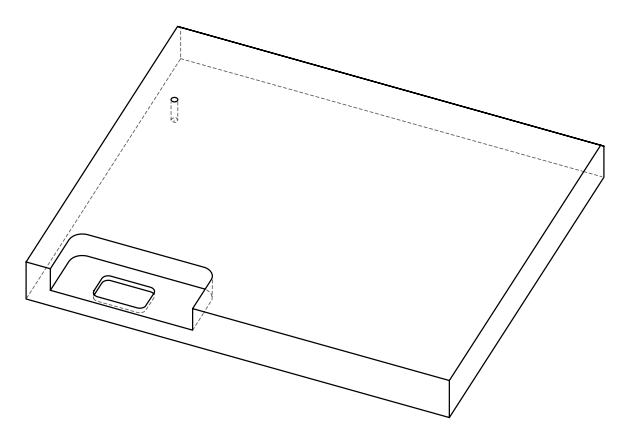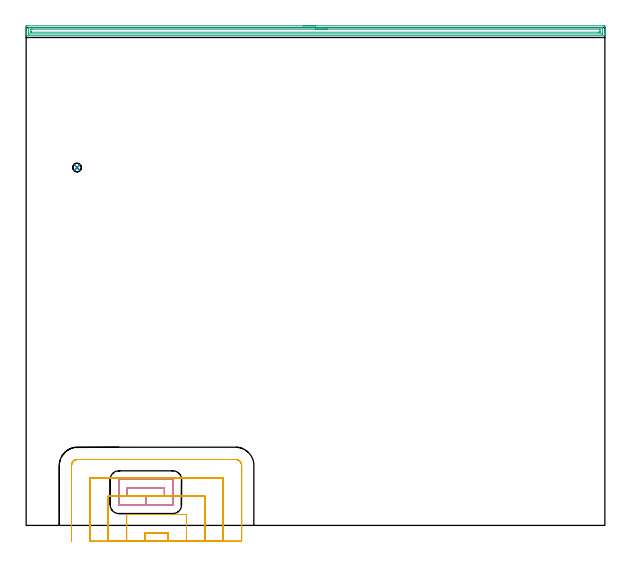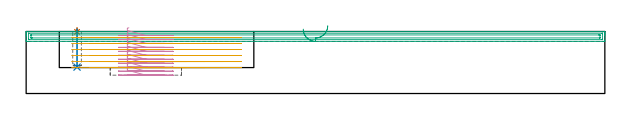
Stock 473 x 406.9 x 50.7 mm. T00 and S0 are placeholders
(PLAN: 5 operations, 4 tool changes, 34.7 min)
(1 SPOT_DRILL | STEP1POCKET | NXT0321_9005460120000 | 0.03 min | 22 mm3)
(2 DRILL_BLIND_HOLE_INTO_CENTER | STEP1POCKET | NXT0301_041 | 0.13 min | 1050 mm3)
(3 AREA_MILL | FG_CHAMFER_SURFACE | UGT0205_001 | 11.58 min | 15517 mm3)
(4 MILL_RECTANGULAR_POCKET | POCKET_RECTANGULAR_STRAIGHT | UGT0201_132 | Follow Part, ap 3.5, ae 75% | 5.77 min | 71114 mm3)
(5 MILL_SLOT | SLOT_PARTIAL_RECTANGULAR | UGT0201_136 | Follow Part, ap 5, ae 75% | 17.18 min | 238173 mm3)
(TOOL NXT0321_9005460120000 | NC Spot Drill, 142deg, 12mm, Carbide, Uncoated | D12 PA142 FL30 Z2)
(TOOL NXT0301_041 | Carbide Drill 7mm [860.1-0700-035A1-MM 2214] | D7 PA140 FL53 Z2)
(TOOL UGT0205_001 | Chamfer Mill 20 x 3 x 45 deg. | D20 FL50 Z2)
(TOOL UGT0201_132 | Carbide End Mill 14.0 | D14 FL30 Z4)
(TOOL UGT0201_136 | Carbide End Mill 20.0 | D20 FL30 Z4)
(OP 1 SPOT_DRILL)
G17 G21 G94 G90
T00 M6
G54
G17 G0 G90 X41.6 Y292.5 S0 M3
G43 Z60.7 H0
G94 G81 G98 Z50.399 F250. R53.7
G80
M5
M2
(OP 2 DRILL_BLIND_HOLE_INTO_CENTER)
G17 G21 G94 G90
T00 M6
G54
G17 G0 G90 X41.6 Y292.5 S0 M3
G43 Z60.7 H1
G94 G81 G98 Z21.6 F250. R52.7
G80
M5
M2
(OP 3 AREA_MILL)
G17 G21 G94 G90
T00 M6
G54
G17 G0 G90 X226.5 Y408.4 S1061 M3
G43 Z60.7 H0
Z52.6
G94 G1 X226.538 Z51.728 F250.
X226.652 Z50.864
X226.841 Z50.012
X227.103 Z49.18
X227.437 Z48.374
X227.84 Z47.6
X228.308 Z46.864
X228.84 Z46.172
X229.429 Z45.529
X230.072 Z44.94
X230.764 Z44.409
X231.5 Z43.94
X232.274 Z43.537
X233.08 Z43.203
X233.912 Z42.941
X234.764 Z42.752
X235.628 Z42.638
X236.5 Z42.6
X471.868
X472.38 Y408.399 Z42.601
X472.887 Y408.395 Z42.603
X472.991 Y408.392 Z42.606
X473. Y407.892 Z43.105
Y403.464 Z47.53
Y402.922 Z48.075
Y402.579 Z48.417
Y402.037 Z48.959
Y401.693 Z49.302
Y401.007 Z49.993
Y400.694 Z50.306
X472.992 Y400.324 Z50.667
X472.99 Y400.303 Z50.688
X472.827 Y400.3 Z50.7
X0.173
X0.01 Y400.303 Z50.688
X0.008 Y400.324 Z50.667
X0. Y400.694 Z50.306
Y401.007 Z49.993
Y401.693 Z49.302
Y402.922 Z48.075
Y403.464 Z47.53
Y404.079 Z46.916
Y407.621 Z43.376
X0.003 Y407.892 Z43.105
X0.009 Y408.392 Z42.606
X0.113 Y408.395 Z42.603
X0.62 Y408.4 Z42.6
X236.5
Y406.986 Z44.014
X470.816 Y406.985 Z44.015
X470.916 Y406.984 Z44.016
X470.966 Y406.981 Z44.019
X470.985 Y406.979 Z44.021
X470.99 Y406.969 Z44.031
X470.994 Y406.855 Z44.145
X470.999 Y406.604 Z44.396
Y402.177 Z48.823
X470.992 Y401.773 Z49.227
X470.99 Y401.724 Z49.276
X470.973 Y401.721 Z49.279
X470.92 Y401.718 Z49.282
X470.811 Y401.715 Z49.285
X470.593 Y401.714 Z49.286
X2.184 Y401.715 Z49.285
X2.084 Y401.716 Z49.284
X2.034 Y401.719 Z49.281
X2.015 Y401.721 Z49.279
X2.01 Y401.731 Z49.269
X2.006 Y401.845 Z49.155
X2.001 Y402.096 Z48.904
Y406.523 Z44.477
X2.008 Y406.927 Z44.073
X2.01 Y406.976 Z44.024
X2.027 Y406.979 Z44.021
X2.08 Y406.982 Z44.018
X2.189 Y406.985 Z44.015
X2.407 Y406.986 Z44.014
X236.5
Y405.571 Z45.429
X468.919
X468.96 Y405.57 Z45.43
X468.982 Y405.568 Z45.432
X468.988 Y405.566 Z45.434
X468.991 Y405.555 Z45.445
X468.996 Y405.428 Z45.572
X468.999 Y405.235 Z45.765
X469. Y405.043 Z45.957
Y403.464 Z47.536
Y403.273 Z47.727
X468.997 Y403.208 Z47.792
X468.992 Y403.158 Z47.842
X468.988 Y403.135 Z47.865
X468.974 Y403.134 Z47.866
X468.806 Y403.131 Z47.869
X468.251 Y403.129 Z47.871
X467.913 Y403.128 Z47.872
X4.081 Y403.129 Z47.871
X4.04 Y403.13 Z47.87
X4.018 Y403.132 Z47.868
X4.012 Y403.134 Z47.866
X4.009 Y403.145 Z47.855
X4.004 Y403.272 Z47.728
X4.001 Y403.464 Z47.536
X4. Y403.657 Z47.343
Y405.235 Z45.765
Y405.427 Z45.573
X4.003 Y405.492 Z45.508
X4.008 Y405.542 Z45.458
X4.012 Y405.565 Z45.435
X4.026 Y405.566 Z45.434
X4.194 Y405.569 Z45.431
X4.749 Y405.571 Z45.429
X5.087
X236.5
X237.372 Z45.467
X238.236 Z45.58
X239.088 Z45.769
X239.92 Z46.032
X240.726 Z46.365
X241.5 Z46.768
X242.236 Z47.237
X242.928 Z47.768
X243.571 Z48.357
X244.16 Z49.001
X244.692 Z49.693
X245.16 Z50.429
X245.563 Z51.202
X245.897 Z52.008
X246.159 Z52.84
X246.348 Z53.692
X246.462 Z54.557
X246.5 Z55.429
G0 Z60.7
M5
M2
(OP 4 MILL_RECTANGULAR_POCKET)
G17 G21 G94 G90
T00 M6
G54
G17 G0 G90 X83.958 Y30.6 S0 M3
G43 Z60.7 H0
Z53.7
G94 G1 X82.7 Z53.363 F250.
Y23.7 Z51.514
X97.85 Z47.454
X113. F500.
Y30.6
X82.7
Y23.7
X97.85
Y16.7
X119.9
X119.955 Y16.705
X119.995 Y16.745
X120. Y16.8
Y37.5
X119.995 Y37.555
X119.955 Y37.595
X119.9 Y37.6
X75.8
X75.745 Y37.595
X75.705 Y37.555
X75.7 Y37.5
Y16.8
X75.705 Y16.745
X75.745 Y16.705
X75.8 Y16.7
X97.85
X98.85
G0 X83.958 Y30.6 Z50.454
G1 X82.7 Z50.117 F250.
Y23.7 Z48.268
X97.85 Z44.209
X113. F500.
Y30.6
X82.7
Y23.7
X97.85
Y16.7
X119.9
X119.955 Y16.705
X119.995 Y16.745
X120. Y16.8
Y37.5
X119.995 Y37.555
X119.955 Y37.595
X119.9 Y37.6
X75.8
X75.745 Y37.595
X75.705 Y37.555
X75.7 Y37.5
Y16.8
X75.705 Y16.745
X75.745 Y16.705
X75.8 Y16.7
X97.85
X98.85
G0 X83.958 Y30.6 Z47.209
G1 X82.7 Z46.872 F250.
Y23.7 Z45.023
X97.85 Z40.964
X113. F500.
Y30.6
X82.7
Y23.7
X97.85
Y16.7
X119.9
X119.955 Y16.705
X119.995 Y16.745
X120. Y16.8
Y37.5
X119.995 Y37.555
X119.955 Y37.595
X119.9 Y37.6
X75.8
X75.745 Y37.595
X75.705 Y37.555
X75.7 Y37.5
Y16.8
X75.705 Y16.745
X75.745 Y16.705
X75.8 Y16.7
X97.85
X98.85
G0 X83.958 Y30.6 Z43.964
G1 X82.7 Z43.626 F250.
Y23.7 Z41.778
X97.85 Z37.718
X113. F500.
Y30.6
X82.7
Y23.7
X97.85
Y16.7
X119.9
X119.955 Y16.705
X119.995 Y16.745
X120. Y16.8
Y37.5
X119.995 Y37.555
X119.955 Y37.595
X119.9 Y37.6
X75.8
X75.745 Y37.595
X75.705 Y37.555
X75.7 Y37.5
Y16.8
X75.705 Y16.745
X75.745 Y16.705
X75.8 Y16.7
X97.85
X98.85
G0 X83.958 Y30.6 Z40.718
G1 X82.7 Z40.381 F250.
Y23.7 Z38.532
X97.85 Z34.473
X113. F500.
Y30.6
X82.7
Y23.7
X97.85
Y16.7
X119.9
X119.955 Y16.705
X119.995 Y16.745
X120. Y16.8
Y37.5
X119.995 Y37.555
X119.955 Y37.595
X119.9 Y37.6
X75.8
X75.745 Y37.595
X75.705 Y37.555
X75.7 Y37.5
Y16.8
X75.705 Y16.745
X75.745 Y16.705
X75.8 Y16.7
X97.85
X98.85
G0 X83.958 Y30.6 Z37.473
G1 X82.7 Z37.136 F250.
Y23.7 Z35.287
X97.85 Z31.227
X113. F500.
Y30.6
X82.7
Y23.7
X97.85
Y16.7
X119.9
X119.955 Y16.705
X119.995 Y16.745
X120. Y16.8
Y37.5
X119.995 Y37.555
X119.955 Y37.595
X119.9 Y37.6
X75.8
X75.745 Y37.595
X75.705 Y37.555
X75.7 Y37.5
Y16.8
X75.705 Y16.745
X75.745 Y16.705
X75.8 Y16.7
X97.85
X98.85
G0 X83.958 Y30.6 Z34.227
G1 X82.7 Z33.89 F250.
Y23.7 Z32.041
X97.85 Z27.982
X113. F500.
Y30.6
X82.7
Y23.7
X97.85
Y16.7
X119.9
X119.955 Y16.705
X119.995 Y16.745
X120. Y16.8
Y37.5
X119.995 Y37.555
X119.955 Y37.595
X119.9 Y37.6
X75.8
X75.745 Y37.595
X75.705 Y37.555
X75.7 Y37.5
Y16.8
X75.705 Y16.745
X75.745 Y16.705
X75.8 Y16.7
X97.85
X98.85
G0 X83.958 Y30.6 Z30.982
G1 X82.7 Z30.645 F250.
Y23.7 Z28.796
X97.85 Z24.736
X113. F500.
Y30.6
X82.7
Y23.7
X97.85
Y16.7
X119.9
X119.955 Y16.705
X119.995 Y16.745
X120. Y16.8
Y37.5
X119.995 Y37.555
X119.955 Y37.595
X119.9 Y37.6
X75.8
X75.745 Y37.595
X75.705 Y37.555
X75.7 Y37.5
Y16.8
X75.705 Y16.745
X75.745 Y16.705
X75.8 Y16.7
X97.85
X98.85
G0 X83.958 Y30.6 Z27.736
G1 X82.7 Z27.399 F250.
Y23.7 Z25.55
X97.85 Z21.491
X113. F500.
Y30.6
X82.7
Y23.7
X97.85
Y16.7
X119.9
X119.955 Y16.705
X119.995 Y16.745
X120. Y16.8
Y37.5
X119.995 Y37.555
X119.955 Y37.595
X119.9 Y37.6
X75.8
X75.745 Y37.595
X75.705 Y37.555
X75.7 Y37.5
Y16.8
X75.705 Y16.745
X75.745 Y16.705
X75.8 Y16.7
X97.85
X98.85
G0 X83.958 Y30.6 Z24.491
G1 X82.7 Z24.154 F250.
Y23.7 Z22.305
X97.85 Z18.245
X113. F500.
Y30.6
X82.7
Y23.7
X97.85
Y16.7
X119.9
X119.955 Y16.705
X119.995 Y16.745
X120. Y16.8
Y37.5
X119.995 Y37.555
X119.955 Y37.595
X119.9 Y37.6
X75.8
X75.745 Y37.595
X75.705 Y37.555
X75.7 Y37.5
Y16.8
X75.705 Y16.745
X75.745 Y16.705
X75.8 Y16.7
X97.85
X98.85
G0 X83.958 Y30.6 Z21.245
G1 X82.7 Z20.908 F250.
Y23.7 Z19.059
X97.85 Z15.
X113. F500.
Y30.6
X82.7
Y23.7
X97.85
Y16.7
X119.9
X119.955 Y16.705
X119.995 Y16.745
X120. Y16.8
Y37.5
X119.995 Y37.555
X119.955 Y37.595
X119.9 Y37.6
X75.8
X75.745 Y37.595
X75.705 Y37.555
X75.7 Y37.5
Y16.8
X75.705 Y16.745
X75.745 Y16.705
X75.8 Y16.7
X97.85
X98.85
G0 Z60.7
M5
M2
(OP 5 MILL_SLOT)
G17 G21 G94 G90
T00 M6
G54
G17 G0 G90 X116.1 Y-13. S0 M3
G43 Z60.7 H0
Z45.783
G94 G1 Y-10. F250.
Y-6.1 F500.
X97.1
Y-10.
Y-13. F250.
X131.1
Y-10.
Y8.9 F500.
X82.1
Y-10.
Y-13. F250.
X146.1
Y-10.
Y23.9 F500.
X117.
X114. F250.
X81.7 F500.
X78.7 F250.
X67.1 F500.
Y-10.
Y-13. F250.
X161.1
Y-10.
Y38.9 F500.
X52.1
Y-10.
Y-13. F250.
X176.1
Y-10.
Y49. F500.
G3 X171.2 Y53.9 R4.9
G1 X42.
G3 X37.1 Y49. R4.9
G1 Y-10.
Y-13. F250.
G0 X116.1 Z40.867
G1 Y-10.
Y-6.1 F500.
X97.1
Y-10.
Y-13. F250.
X131.1
Y-10.
Y8.9 F500.
X82.1
Y-10.
Y-13. F250.
X146.1
Y-10.
Y23.9 F500.
X117.
X114. F250.
X81.7 F500.
X78.7 F250.
X67.1 F500.
Y-10.
Y-13. F250.
X161.1
Y-10.
Y38.9 F500.
X52.1
Y-10.
Y-13. F250.
X176.1
Y-10.
Y49. F500.
G3 X171.2 Y53.9 R4.9
G1 X42.
G3 X37.1 Y49. R4.9
G1 Y-10.
Y-13. F250.
G0 X116.1 Z35.95
G1 Y-10.
Y-6.1 F500.
X97.1
Y-10.
Y-13. F250.
X131.1
Y-10.
Y8.9 F500.
X82.1
Y-10.
Y-13. F250.
X146.1
Y-10.
Y23.9 F500.
X117.
X114. F250.
X81.7 F500.
X78.7 F250.
X67.1 F500.
Y-10.
Y-13. F250.
X161.1
Y-10.
Y38.9 F500.
X52.1
Y-10.
Y-13. F250.
X176.1
Y-10.
Y49. F500.
G3 X171.2 Y53.9 R4.9
G1 X42.
G3 X37.1 Y49. R4.9
G1 Y-10.
Y-13. F250.
G0 X116.1 Z31.033
G1 Y-10.
Y-6.1 F500.
X97.1
Y-10.
Y-13. F250.
X131.1
Y-10.
Y8.9 F500.
X82.1
Y-10.
Y-13. F250.
X146.1
Y-10.
Y23.9 F500.
X117.
X114. F250.
X81.7 F500.
X78.7 F250.
X67.1 F500.
Y-10.
Y-13. F250.
X161.1
Y-10.
Y38.9 F500.
X52.1
Y-10.
Y-13. F250.
X176.1
Y-10.
Y49. F500.
G3 X171.2 Y53.9 R4.9
G1 X42.
G3 X37.1 Y49. R4.9
G1 Y-10.
Y-13. F250.
G0 X116.1 Z26.117
G1 Y-10.
Y-6.1 F500.
X97.1
Y-10.
Y-13. F250.
X131.1
Y-10.
Y8.9 F500.
X82.1
Y-10.
Y-13. F250.
X146.1
Y-10.
Y23.9 F500.
X117.
X114. F250.
X81.7 F500.
X78.7 F250.
X67.1 F500.
Y-10.
Y-13. F250.
X161.1
Y-10.
Y38.9 F500.
X52.1
Y-10.
Y-13. F250.
X176.1
Y-10.
Y49. F500.
G3 X171.2 Y53.9 R4.9
G1 X42.
G3 X37.1 Y49. R4.9
G1 Y-10.
Y-13. F250.
G0 X116.1 Z21.2
G1 Y-10.
Y-6.1 F500.
X97.1
Y-10.
Y-13. F250.
X131.1
Y-10.
Y8.9 F500.
X82.1
Y-10.
Y-13. F250.
X146.1
Y-10.
Y23.9 F500.
X117.
X114. F250.
X81.7 F500.
X78.7 F250.
X67.1 F500.
Y-10.
Y-13. F250.
X161.1
Y-10.
Y38.9 F500.
X52.1
Y-10.
Y-13. F250.
X176.1
Y-10.
Y49. F500.
G3 X171.2 Y53.9 R4.9
G1 X42.
G3 X37.1 Y49. R4.9
G1 Y-10.
Y-13. F250.
G0 Z60.7
M5
M2
